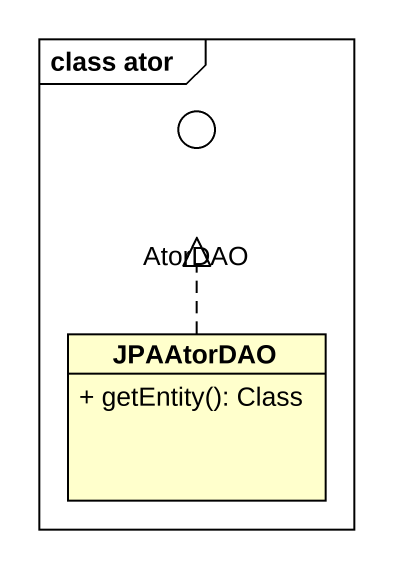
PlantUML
@startuml
mainframe class ator
allowmixing
hide circle
hide empty members
skinparam classAttributeIconSize 0
() AtorDAO <<interface>>
class JPAAtorDAO {
  + getEntity(): Class
}
JPAAtorDAO .up.|> AtorDAO
@enduml
